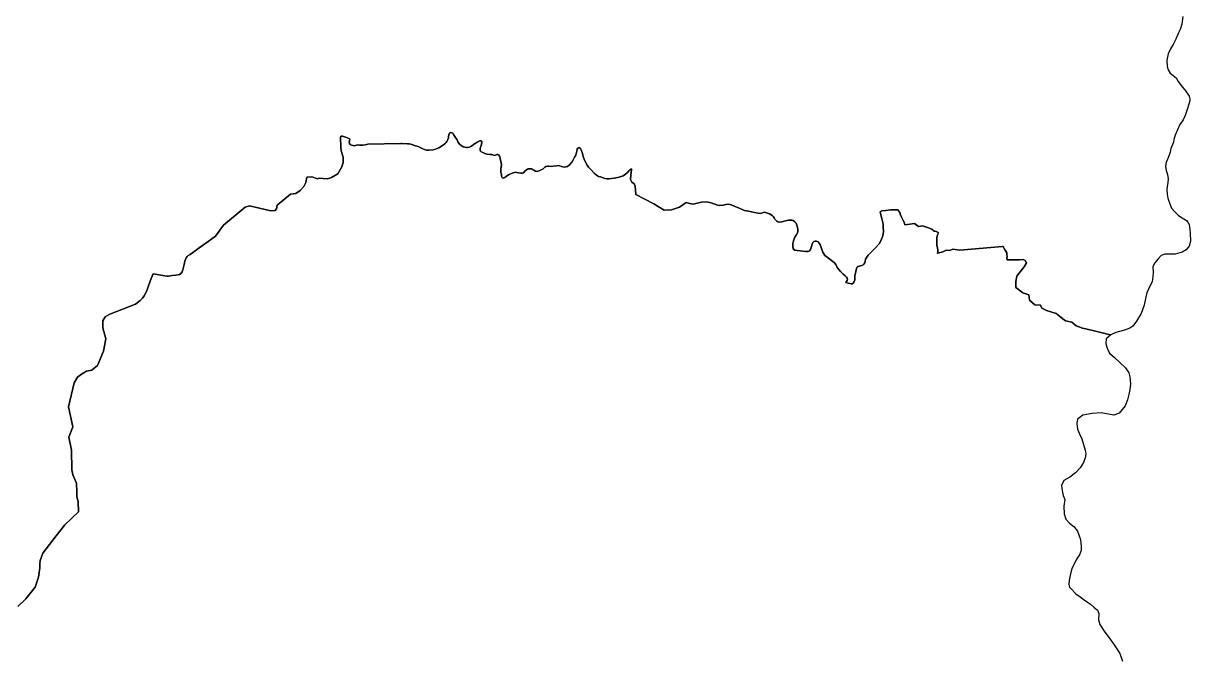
# Model space of a CAD drawing. Header units: metres. Extents: x 245125 to 394351, y 270578 to 4233311.
# Drawn here: x 302157 to 306919, y 4170963 to 4173546 of the extents above; entities that cross this region are included whole.
import ezdxf
from ezdxf.lldxf.tags import DXFTag

# ---------------------------------------------------------------- set-up
doc = ezdxf.new("R2010")
doc.units = ezdxf.units.M
doc.layers.add('ASTOTA', color=7, linetype='Continuous')
tags = doc.linetypes.add('HIDDEN', pattern=[0.375, 0.25, -0.125]).pattern_tags.tags
tags[6:7] = [DXFTag(74, 4), DXFTag(75, 0), DXFTag(340, '0'), DXFTag(46, 1.0), DXFTag(50, 0.0), DXFTag(44, 0.0), DXFTag(45, 0.0)]
tags[4:5] = [DXFTag(74, 4), DXFTag(75, 0), DXFTag(340, '0'), DXFTag(46, 1.0), DXFTag(50, 0.0), DXFTag(44, 0.0), DXFTag(45, 0.0)]

msp = doc.modelspace()

# ---------------------------------------------------------------- linework, layer by layer
at = {"layer": 'ASTOTA', "color": 253, "linetype": 'HIDDEN', "ltscale": 300}
for points in [[(306886.8, 4173573.8), (306882.7, 4173543.6), (306876.4, 4173521.8), (306868.6, 4173504.9), (306858.8, 4173481.6), (306847.6, 4173460), (306837.2, 4173442.8), (306827.9, 4173421.6), (306821.4, 4173396), (306823.4, 4173370.9), (306826.8, 4173357.4), (306835.2, 4173343.6), (306860.1, 4173324.1), (306868.2, 4173309), (306886, 4173286.4), (306899.9, 4173270.3), (306907.6, 4173257.5), (306912.3, 4173248.7), (306915.1, 4173238.1), (306915.2, 4173231.3), (306911.2, 4173216.6), (306904.2, 4173195.4), (306896.8, 4173170.2), (306888.6, 4173153.4), (306874.7, 4173134.2), (306865.3, 4173112.1), (306855.6, 4173090.2), (306851, 4173072.9), (306849.5, 4173062.2), (306846.3, 4173054.9), (306837.5, 4173035.2), (306834.9, 4173020.8), (306828.6, 4173002.1), (306818.8, 4172978.3), (306816.7, 4172963.4), (306819.5, 4172945.5), (306824.2, 4172930.4), (306826.9, 4172911.4), (306825.5, 4172897.5), (306822.9, 4172879.5), (306821.3, 4172869.3), (306822.6, 4172849.7), (306825.6, 4172832.7), (306833.6, 4172809.6), (306841.4, 4172792.5), (306853.8, 4172778.1), (306867.9, 4172763.7), (306878.2, 4172757.2), (306891.5, 4172748.5), (306902.2, 4172741.8), (306907.4, 4172735.1), (306912.3, 4172725.1), (306914.2, 4172715.1), (306916.2, 4172705.3), (306917.3, 4172688.5), (306919, 4172657.6), (306913.4, 4172636.8), (306900.1, 4172621.9), (306883.8, 4172613.1), (306855.6, 4172605), (306825.6, 4172605.3), (306813.9, 4172605), (306799, 4172599.4), (306786, 4172585.8), (306771.3, 4172568.6), (306765.2, 4172552.9), (306765.5, 4172530.5), (306764.5, 4172513.9), (306762.6, 4172492.5), (306749.9, 4172469.1), (306740.8, 4172446.3), (306734.6, 4172424.2), (306728.8, 4172396.2), (306716.7, 4172362.7), (306697.9, 4172331.5), (306683.2, 4172311.4), (306670.6, 4172302.3), (306649.4, 4172295.1), (306613.3, 4172284.7), (306593.8, 4172275), (306579.2, 4172278.5), (306535.9, 4172289), (306490.8, 4172300), (306478, 4172303.1), (306451.8, 4172312.4), (306434.5, 4172327.7), (306408.4, 4172332.4), (306385.5, 4172350.3), (306377.6, 4172357.3), (306374.2, 4172360.3), (306371, 4172363.1), (306348.8, 4172369.4), (306331.3, 4172374.3), (306311.7, 4172384.6), (306306.5, 4172396.3), (306282.9, 4172397.9), (306262.2, 4172417), (306258.9, 4172438.6), (306235, 4172447), (306205.9, 4172468.4), (306205.7, 4172493.4), (306210.3, 4172514.4), (306224.1, 4172533.1), (306239.5, 4172553.6), (306248.7, 4172569.2), (306244.6, 4172578.7), (306235.4, 4172582.3), (306221.3, 4172581), (306170.9, 4172581.5), (306169.6, 4172584), (306169.5, 4172588.7), (306170, 4172595.4), (306169.6, 4172603.3), (306168.5, 4172609.8), (306165.7, 4172616.4), (306160.3, 4172625.5), (306153.6, 4172636.1), (306151.4, 4172635.9), (305977.9, 4172620.6), (305948.3, 4172625.6), (305936.1, 4172619.5), (305921.4, 4172621.6), (305907.6, 4172614.7), (305887.8, 4172608.2), (305886.8, 4172607.9), (305888.3, 4172613.8), (305888, 4172620.6), (305886.1, 4172630.3), (305883.9, 4172640), (305883.1, 4172647.2), (305883, 4172653), (305883, 4172663.4), (305883.3, 4172671), (305885, 4172678.5), (305886.5, 4172683.9), (305890.2, 4172691.7), (305888.6, 4172692.6), (305881.2, 4172696.9), (305873.1, 4172698.9), (305863.1, 4172707.1), (305845.7, 4172714.1), (305824.8, 4172720.2), (305809.4, 4172718.2), (305792.1, 4172729.8), (305774.1, 4172726.9), (305753.5, 4172725), (305750, 4172735), (305745, 4172745), (305739, 4172755), (305735, 4172765), (305733, 4172775), (305725, 4172785), (305695, 4172785), (305675, 4172783.5), (305659.2, 4172781.8), (305653.8, 4172778.3), (305651.8, 4172777), (305655.3, 4172765.7), (305659.4, 4172750.7), (305663.9, 4172734.5), (305665.1, 4172726), (305665.1, 4172712.8), (305665.6, 4172698.5), (305664.8, 4172686.1), (305662, 4172675.2), (305653.6, 4172656.1), (305648.9, 4172647.2), (305633.6, 4172630.6), (305621.5, 4172618.2), (305611.7, 4172608.7), (305603.3, 4172600.3), (305597.6, 4172593), (305592.9, 4172584.5), (305590.9, 4172575.7), (305589.5, 4172569.5), (305586.3, 4172564.5), (305582.6, 4172561.4), (305578, 4172558.8), (305571.9, 4172557.1), (305566.8, 4172556.3), (305562.4, 4172555), (305558.3, 4172552.1), (305555.6, 4172546), (305553.3, 4172534.5), (305549.8, 4172516), (305549.4, 4172506.3), (305548.5, 4172499), (305546.2, 4172493), (305542.1, 4172486.7), (305538.4, 4172483.5), (305534.5, 4172483.2), (305521.6, 4172486.8), (305512.7, 4172489.3), (305517.3, 4172497.6), (305518.7, 4172502.6), (305518.1, 4172506.8), (305515.5, 4172511), (305510.1, 4172515.9), (305499.9, 4172524.3), (305490, 4172534), (305482.5, 4172543.2), (305476.2, 4172552.6), (305471.2, 4172563.2), (305466.7, 4172569.4), (305459.2, 4172574.9), (305435.9, 4172592.1), (305426.5, 4172599.8), (305422.2, 4172605.7), (305418.4, 4172613.5), (305414.2, 4172624.1), (305407.3, 4172643.7), (305403.5, 4172649.6), (305399.3, 4172654.5), (305393.3, 4172657.3), (305387.4, 4172657.7), (305382, 4172656.2), (305377.9, 4172652), (305375.5, 4172645), (305373, 4172635.8), (305368.4, 4172624.3), (305364.8, 4172618.7), (305358.9, 4172615.8), (305349.1, 4172615.3), (305313.9, 4172619.2), (305304.5, 4172621.1), (305300.8, 4172623.8), (305297.8, 4172627.8), (305296.2, 4172634.1), (305295.7, 4172641.5), (305296.4, 4172648.1), (305298.7, 4172659.1), (305303.1, 4172671.9), (305310.2, 4172682.3), (305316.1, 4172695.1), (305317.3, 4172700.6), (305316.6, 4172706.6), (305313.3, 4172719.6), (305309.2, 4172730.8), (305304.1, 4172736.5), (305297.6, 4172741.6), (305292.1, 4172743.4), (305284.1, 4172743.9), (305278.7, 4172743.4), (305271.4, 4172741.9), (305251.4, 4172736.8), (305242.7, 4172735.7), (305235.2, 4172737.1), (305230.6, 4172739.9), (305227, 4172743.5), (305223.4, 4172747.7), (305220.1, 4172752.7), (305216.8, 4172757.5), (305212.9, 4172761.6), (305207.5, 4172765.7), (305200.4, 4172769.4), (305185.3, 4172774.8), (305179.1, 4172776.6), (305165.9, 4172771.3), (305154.7, 4172772.2), (305140, 4172774.8), (305115, 4172780), (305099.5, 4172783.5), (305068.4, 4172795.9), (305057.2, 4172800), (305044.4, 4172806.1), (305033.7, 4172808.7), (305023.5, 4172807.9), (305011.8, 4172804.4), (304997.7, 4172802.9), (304989.2, 4172805), (304963, 4172814.8), (304944.2, 4172818.4), (304924.3, 4172816.4), (304900.7, 4172812), (304890.3, 4172808.1), (304875.5, 4172811.9), (304860.8, 4172815.7), (304834.3, 4172796.8), (304800.8, 4172785), (304772, 4172784.5), (304728.6, 4172809.5), (304656.3, 4172847.7), (304653.5, 4172882), (304648.4, 4172892), (304639, 4172898.2), (304634.5, 4172909.9), (304634.8, 4172927.4), (304638.4, 4172949.9), (304638.8, 4172952.3), (304635.1, 4172951.6), (304632, 4172949.1), (304627, 4172944.2), (304620, 4172937.2), (304613.6, 4172930.7), (304604.7, 4172924.4), (304587.4, 4172919.2), (304567, 4172914.4), (304546.1, 4172911.8), (304539.2, 4172912.1), (304529.4, 4172913.8), (304511.5, 4172919.6), (304502.9, 4172922.1), (304495.8, 4172926.4), (304486.3, 4172934.7), (304472.8, 4172949.5), (304463, 4172960.3), (304457.3, 4172968.3), (304452.3, 4172977.4), (304445.2, 4172992), (304442.5, 4172998.9), (304436.4, 4173019.4), (304432.7, 4173030.3), (304429.9, 4173036.2), (304426.5, 4173038.1), (304422.1, 4173038.1), (304418.9, 4173037), (304416.3, 4173032.5), (304414.7, 4173025.4), (304411.8, 4173014.1), (304409.1, 4173006.1), (304406.3, 4173001), (304399.9, 4172989.6), (304395.2, 4172980.3), (304385.2, 4172968.9), (304376.6, 4172962.3), (304371.5, 4172960.4), (304363.5, 4172960.1), (304358.4, 4172961.1), (304353.3, 4172962.3), (304346.3, 4172964.5), (304339.5, 4172965.9), (304332.9, 4172965.6), (304318.1, 4172963.6), (304308.6, 4172962.5), (304299.6, 4172963.8), (304294.9, 4172963.9), (304288.8, 4172962.1), (304284.5, 4172959.4), (304277.5, 4172953.2), (304262, 4172945.1), (304256.7, 4172942.8), (304251.7, 4172942.5), (304246.1, 4172944), (304239.7, 4172946.9), (304234.5, 4172950.3), (304230.8, 4172952.4), (304224.3, 4172953.5), (304217.3, 4172952.7), (304209.8, 4172949), (304203.4, 4172943.4), (304197, 4172937.2), (304193.6, 4172935.7), (304186.1, 4172935.7), (304177.4, 4172936.5), (304169.3, 4172938.2), (304164.6, 4172938.6), (304161.4, 4172938.4), (304156.8, 4172937), (304151.5, 4172934.8), (304139.1, 4172929.1), (304132.4, 4172925.3), (304127.2, 4172921.3), (304121.2, 4172917.2), (304117.7, 4172915.6), (304114.4, 4172915.4), (304111.6, 4172916.8), (304109.9, 4172919.1), (304108.3, 4172924.4), (304107.7, 4172931), (304105.7, 4172937.6), (304105.4, 4172952), (304107.7, 4172970.8), (304105.7, 4172983), (304102.9, 4172994.8), (304101.3, 4173002.8), (304100.1, 4173005.1), (304095.9, 4173009.5), (304093.6, 4173011.3), (304090.7, 4173012), (304088.2, 4173011.5), (304085.9, 4173010), (304081.9, 4173008), (304078.7, 4173007.6), (304068.7, 4173010.8), (304059.9, 4173011), (304049.8, 4173012.5), (304042.6, 4173014.5), (304031.9, 4173019.2), (304025.2, 4173022.4), (304022.6, 4173025.4), (304021.2, 4173028.9), (304020.7, 4173031.5), (304020.7, 4173035.9), (304022, 4173040.6), (304023.1, 4173043.8), (304026.5, 4173053.4), (304028.2, 4173060), (304028.1, 4173064), (304024.6, 4173066.8), (304019.8, 4173067.2), (304014, 4173064.9), (304008, 4173061.1), (304001, 4173056.2), (303994.3, 4173051.5), (303985.5, 4173045.6), (303977.3, 4173041.2), (303969.9, 4173039.5), (303964.7, 4173039.4), (303957.9, 4173040.8), (303951.5, 4173042.7), (303945.5, 4173046.1), (303937.9, 4173052.5), (303933.5, 4173057.9), (303929.9, 4173063.2), (303926.6, 4173070.8), (303923.1, 4173076.9), (303912.5, 4173093.6), (303909.2, 4173097.9), (303905.2, 4173100), (303900.1, 4173100.5), (303896.3, 4173098.9), (303894.2, 4173095.1), (303892.3, 4173086.6), (303891.1, 4173080), (303888.8, 4173072.9), (303884.7, 4173064.8), (303881, 4173059.2), (303876.2, 4173054.5), (303867.3, 4173047.8), (303852.8, 4173039), (303838.2, 4173032.5), (303828.7, 4173030.8), (303811.6, 4173029.5), (303800.6, 4173029.6), (303786.7, 4173034.2), (303773.4, 4173041.4), (303768.5, 4173043.4), (303757.4, 4173047), (303738.2, 4173053.5), (303731.3, 4173054.7), (303724.1, 4173055.4), (303701.1, 4173056.3), (303697.4, 4173056.2), (303562.3, 4173053.9), (303552.1, 4173051), (303542.8, 4173049.3), (303528.9, 4173049.3), (303519.1, 4173050.8), (303509.2, 4173047.1), (303496.3, 4173049), (303490.1, 4173052.3), (303487.6, 4173055.6), (303486.7, 4173059.1), (303488.5, 4173068.2), (303488.6, 4173073.3), (303487.6, 4173075.1), (303476, 4173080.3), (303459.8, 4173086.3), (303455.1, 4173086.5), (303450.7, 4173083.8), (303452.8, 4173039.7), (303453.8, 4173025.9), (303462, 4173000.3), (303461.8, 4172978.9), (303457.2, 4172961.7), (303440.5, 4172932.1), (303414.9, 4172917.6), (303397.5, 4172912.7), (303362.8, 4172915), (303356.9, 4172912.6), (303333.8, 4172920.7), (303313.6, 4172918.2), (303310.1, 4172897.4), (303301.7, 4172880.9), (303286.6, 4172864.2), (303268.3, 4172852.5), (303247.2, 4172850), (303193.1, 4172805.2), (303190.7, 4172790.3), (303184.6, 4172782.5), (303166.6, 4172781.9), (303079.8, 4172802.4), (303062.4, 4172797), (302974.4, 4172723), (302959.6, 4172702.8), (302956.8, 4172699.1), (302941.8, 4172678.7), (302910.7, 4172656.3), (302874.5, 4172630.2), (302847.8, 4172610.5), (302837.6, 4172603.9), (302830.4, 4172599.9), (302826.1, 4172595.7), (302822.2, 4172589.6), (302819.1, 4172582.5), (302816.5, 4172576.3), (302813.7, 4172562.5), (302808.3, 4172541.1), (302804.9, 4172532.3), (302800.5, 4172526), (302794.7, 4172521.6), (302779.2, 4172518.5), (302764.4, 4172517.9), (302756.2, 4172516.3), (302749.4, 4172514.3), (302743.1, 4172515.3), (302687, 4172525), (302678.5, 4172505), (302668, 4172475), (302661.5, 4172455), (302651, 4172435), (302643.5, 4172425), (302634.5, 4172415.5), (302615, 4172400.5), (302509.6, 4172359.5), (302491.5, 4172349.2), (302481.4, 4172332.2), (302481.8, 4172303.7), (302493.9, 4172259.1), (302484.3, 4172208.8), (302460, 4172151), (302436.4, 4172131.7), (302415, 4172127.7), (302394.7, 4172115.5), (302379, 4172103.4), (302364.2, 4172080.4), (302341.7, 4171981.4), (302359.1, 4171900.4), (302343.2, 4171858.5), (302353.5, 4171805), (302355.5, 4171725), (302360, 4171705), (302374.4, 4171670.5), (302375, 4171635), (302375.5, 4171615), (302380.5, 4171595.5), (302382.4, 4171553), (302327.1, 4171500.3), (302291.7, 4171455.3), (302237, 4171385), (302226.5, 4171355), (302225.1, 4171341.6), (302225, 4171325), (302219.4, 4171286.7), (302206.2, 4171245.8), (302167, 4171199.1), (302135, 4171167.5)], [(302135, 4171167.5), (302167, 4171199.1), (302206.2, 4171245.8), (302219.4, 4171286.7), (302225, 4171325), (302225.1, 4171341.6), (302226.5, 4171355), (302237, 4171385), (302291.7, 4171455.3), (302327.1, 4171500.3), (302382.4, 4171553), (302380.5, 4171595.5), (302375.5, 4171615), (302375, 4171635), (302374.4, 4171670.5), (302360, 4171705), (302355.5, 4171725), (302353.5, 4171805), (302343.2, 4171858.5), (302359.1, 4171900.4), (302341.7, 4171981.4), (302364.2, 4172080.4), (302379, 4172103.4), (302394.7, 4172115.5), (302415, 4172127.7), (302436.4, 4172131.7), (302460, 4172151), (302484.3, 4172208.8), (302493.9, 4172259.1), (302481.8, 4172303.7), (302481.4, 4172332.2), (302491.5, 4172349.2), (302509.6, 4172359.5), (302615, 4172400.5), (302634.5, 4172415.5), (302643.5, 4172425), (302651, 4172435), (302661.5, 4172455), (302668, 4172475), (302678.5, 4172505), (302687, 4172525), (302743.1, 4172515.3), (302749.4, 4172514.3), (302756.2, 4172516.3), (302764.4, 4172517.9), (302779.2, 4172518.5), (302794.7, 4172521.6), (302800.5, 4172526), (302804.9, 4172532.3), (302808.3, 4172541.1), (302813.7, 4172562.5), (302816.5, 4172576.3), (302819.1, 4172582.5), (302822.2, 4172589.6), (302826.1, 4172595.7), (302830.4, 4172599.9), (302837.6, 4172603.9), (302847.8, 4172610.5), (302874.5, 4172630.2), (302910.7, 4172656.3), (302941.8, 4172678.7), (302956.8, 4172699.1), (302959.6, 4172702.8), (302974.4, 4172723), (303062.4, 4172797), (303079.8, 4172802.4), (303166.6, 4172781.9), (303184.6, 4172782.5), (303190.7, 4172790.3), (303193.1, 4172805.2), (303247.2, 4172850), (303268.3, 4172852.5), (303286.6, 4172864.2), (303301.7, 4172880.9), (303310.1, 4172897.4), (303313.6, 4172918.2), (303333.8, 4172920.7), (303356.9, 4172912.6), (303362.8, 4172915), (303397.5, 4172912.7), (303414.9, 4172917.6), (303440.5, 4172932.1), (303457.2, 4172961.7), (303461.8, 4172978.9), (303462, 4173000.3), (303453.8, 4173025.9), (303452.8, 4173039.7), (303450.7, 4173083.8), (303455.1, 4173086.5), (303459.8, 4173086.3), (303476, 4173080.3), (303487.6, 4173075.1), (303488.6, 4173073.3), (303488.5, 4173068.2), (303486.7, 4173059.1), (303487.6, 4173055.6), (303490.1, 4173052.3), (303496.3, 4173049), (303509.2, 4173047.1), (303519.1, 4173050.8), (303528.9, 4173049.3), (303542.8, 4173049.3), (303552.1, 4173051), (303562.3, 4173053.9), (303697.4, 4173056.2), (303701.1, 4173056.3), (303724.1, 4173055.4), (303731.3, 4173054.7), (303738.2, 4173053.5), (303757.4, 4173047), (303768.5, 4173043.4), (303773.4, 4173041.4), (303786.7, 4173034.2), (303800.6, 4173029.6), (303811.6, 4173029.5), (303828.7, 4173030.8), (303838.2, 4173032.5), (303852.8, 4173039), (303867.3, 4173047.8), (303876.2, 4173054.5), (303881, 4173059.2), (303884.7, 4173064.8), (303888.8, 4173072.9), (303891.1, 4173080), (303892.3, 4173086.6), (303894.2, 4173095.1), (303896.3, 4173098.9), (303900.1, 4173100.5), (303905.2, 4173100), (303909.2, 4173097.9), (303912.5, 4173093.6), (303923.1, 4173076.9), (303926.6, 4173070.8), (303929.9, 4173063.2), (303933.5, 4173057.9), (303937.9, 4173052.5), (303945.5, 4173046.1), (303951.5, 4173042.7), (303957.9, 4173040.8), (303964.7, 4173039.4), (303969.9, 4173039.5), (303977.3, 4173041.2), (303985.5, 4173045.6), (303994.3, 4173051.5), (304001, 4173056.2), (304008, 4173061.1), (304014, 4173064.9), (304019.8, 4173067.2), (304024.6, 4173066.8), (304028.1, 4173064), (304028.2, 4173060), (304026.5, 4173053.4), (304023.1, 4173043.8), (304022, 4173040.6), (304020.7, 4173035.9), (304020.7, 4173031.5), (304021.2, 4173028.9), (304022.6, 4173025.4), (304025.2, 4173022.4), (304031.9, 4173019.2), (304042.6, 4173014.5), (304049.8, 4173012.5), (304059.9, 4173011), (304068.7, 4173010.8), (304078.7, 4173007.6), (304081.9, 4173008), (304085.9, 4173010), (304088.2, 4173011.5), (304090.7, 4173012), (304093.6, 4173011.3), (304095.9, 4173009.5), (304100.1, 4173005.1), (304101.3, 4173002.8), (304102.9, 4172994.8), (304105.7, 4172983), (304107.7, 4172970.8), (304105.4, 4172952), (304105.7, 4172937.6), (304107.7, 4172931), (304108.3, 4172924.4), (304109.9, 4172919.1), (304111.6, 4172916.8), (304114.4, 4172915.4), (304117.7, 4172915.6), (304121.2, 4172917.2), (304127.2, 4172921.3), (304132.4, 4172925.3), (304139.1, 4172929.1), (304151.5, 4172934.8), (304156.8, 4172937), (304161.4, 4172938.4), (304164.6, 4172938.6), (304169.3, 4172938.2), (304177.4, 4172936.5), (304186.1, 4172935.7), (304193.6, 4172935.7), (304197, 4172937.2), (304203.4, 4172943.4), (304209.8, 4172949), (304217.3, 4172952.7), (304224.3, 4172953.5), (304230.8, 4172952.4), (304234.5, 4172950.3), (304239.7, 4172946.9), (304246.1, 4172944), (304251.7, 4172942.5), (304256.7, 4172942.8), (304262, 4172945.1), (304277.5, 4172953.2), (304284.5, 4172959.4), (304288.8, 4172962.1), (304294.9, 4172963.9), (304299.6, 4172963.8), (304308.6, 4172962.5), (304318.1, 4172963.6), (304332.9, 4172965.6), (304339.5, 4172965.9), (304346.3, 4172964.5), (304353.3, 4172962.3), (304358.4, 4172961.1), (304363.5, 4172960.1), (304371.5, 4172960.4), (304376.6, 4172962.3), (304385.2, 4172968.9), (304395.2, 4172980.3), (304399.9, 4172989.6), (304406.3, 4173001), (304409.1, 4173006.1), (304411.8, 4173014.1), (304414.7, 4173025.4), (304416.3, 4173032.5), (304418.9, 4173037), (304422.1, 4173038.1), (304426.5, 4173038.1), (304429.9, 4173036.2), (304432.7, 4173030.3), (304436.4, 4173019.4), (304442.5, 4172998.9), (304445.2, 4172992), (304452.3, 4172977.4), (304457.3, 4172968.3), (304463, 4172960.3), (304472.8, 4172949.5), (304486.3, 4172934.7), (304495.8, 4172926.4), (304502.9, 4172922.1), (304511.5, 4172919.6), (304529.4, 4172913.8), (304539.2, 4172912.1), (304546.1, 4172911.8), (304567, 4172914.4), (304587.4, 4172919.2), (304604.7, 4172924.4), (304613.6, 4172930.7), (304620, 4172937.2), (304627, 4172944.2), (304632, 4172949.1), (304635.1, 4172951.6), (304638.8, 4172952.3), (304638.4, 4172949.9), (304634.8, 4172927.4), (304634.5, 4172909.9), (304639, 4172898.2), (304648.4, 4172892), (304653.5, 4172882), (304656.3, 4172847.7), (304728.6, 4172809.5), (304772, 4172784.5), (304800.8, 4172785), (304834.3, 4172796.8), (304860.8, 4172815.7), (304875.5, 4172811.9), (304890.3, 4172808.1), (304900.7, 4172812), (304924.3, 4172816.4), (304944.2, 4172818.4), (304963, 4172814.8), (304989.2, 4172805), (304997.7, 4172802.9), (305011.8, 4172804.4), (305023.5, 4172807.9), (305033.7, 4172808.7), (305044.4, 4172806.1), (305057.2, 4172800), (305068.4, 4172795.9), (305099.5, 4172783.5), (305115, 4172780), (305140, 4172774.8), (305154.7, 4172772.2), (305165.9, 4172771.3), (305179.1, 4172776.6), (305185.3, 4172774.8), (305200.4, 4172769.4), (305207.5, 4172765.7), (305212.9, 4172761.6), (305216.8, 4172757.5), (305220.1, 4172752.7), (305223.4, 4172747.7), (305227, 4172743.5), (305230.6, 4172739.9), (305235.2, 4172737.1), (305242.7, 4172735.7), (305251.4, 4172736.8), (305271.4, 4172741.9), (305278.7, 4172743.4), (305284.1, 4172743.9), (305292.1, 4172743.4), (305297.6, 4172741.6), (305304.1, 4172736.5), (305309.2, 4172730.8), (305313.3, 4172719.6), (305316.6, 4172706.6), (305317.3, 4172700.6), (305316.1, 4172695.1), (305310.2, 4172682.3), (305303.1, 4172671.9), (305298.7, 4172659.1), (305296.4, 4172648.1), (305295.7, 4172641.5), (305296.2, 4172634.1), (305297.8, 4172627.8), (305300.8, 4172623.8), (305304.5, 4172621.1), (305313.9, 4172619.2), (305349.1, 4172615.3), (305358.9, 4172615.8), (305364.8, 4172618.7), (305368.4, 4172624.3), (305373, 4172635.8), (305375.5, 4172645), (305377.9, 4172652), (305382, 4172656.2), (305387.4, 4172657.7), (305393.3, 4172657.3), (305399.3, 4172654.5), (305403.5, 4172649.6), (305407.3, 4172643.7), (305414.2, 4172624.1), (305418.4, 4172613.5), (305422.2, 4172605.7), (305426.5, 4172599.8), (305435.9, 4172592.1), (305459.2, 4172574.9), (305466.7, 4172569.4), (305471.2, 4172563.2), (305476.2, 4172552.6), (305482.5, 4172543.2), (305490, 4172534), (305499.9, 4172524.3), (305510.1, 4172515.9), (305515.5, 4172511), (305518.1, 4172506.8), (305518.7, 4172502.6), (305517.3, 4172497.6), (305512.7, 4172489.3), (305521.6, 4172486.8), (305534.5, 4172483.2), (305538.4, 4172483.5), (305542.1, 4172486.7), (305546.2, 4172493), (305548.5, 4172499), (305549.4, 4172506.3), (305549.8, 4172516), (305553.3, 4172534.5), (305555.6, 4172546), (305558.3, 4172552.1), (305562.4, 4172555), (305566.8, 4172556.3), (305571.9, 4172557.1), (305578, 4172558.8), (305582.6, 4172561.4), (305586.3, 4172564.5), (305589.5, 4172569.5), (305590.9, 4172575.7), (305592.9, 4172584.5), (305597.6, 4172593), (305603.3, 4172600.3), (305611.7, 4172608.7), (305621.5, 4172618.2), (305633.6, 4172630.6), (305648.9, 4172647.2), (305653.6, 4172656.1), (305662, 4172675.2), (305664.8, 4172686.1), (305665.6, 4172698.5), (305665.1, 4172712.8), (305665.1, 4172726), (305663.9, 4172734.5), (305659.4, 4172750.7), (305655.3, 4172765.7), (305651.8, 4172777), (305653.8, 4172778.3), (305659.2, 4172781.8), (305675, 4172783.5), (305695, 4172785), (305725, 4172785), (305733, 4172775), (305735, 4172765), (305739, 4172755), (305745, 4172745), (305750, 4172735), (305753.5, 4172725), (305774.1, 4172726.9), (305792.1, 4172729.8), (305809.4, 4172718.2), (305824.8, 4172720.2), (305845.7, 4172714.1), (305863.1, 4172707.1), (305873.1, 4172698.9), (305881.2, 4172696.9), (305888.6, 4172692.6), (305890.2, 4172691.7), (305886.5, 4172683.9), (305885, 4172678.5), (305883.3, 4172671), (305883, 4172663.4), (305883, 4172653), (305883.1, 4172647.2), (305883.9, 4172640), (305886.1, 4172630.3), (305888, 4172620.6), (305888.3, 4172613.8), (305886.8, 4172607.9), (305887.8, 4172608.2), (305907.6, 4172614.7), (305921.4, 4172621.6), (305936.1, 4172619.5), (305948.3, 4172625.6), (305977.9, 4172620.6), (306151.4, 4172635.9), (306153.6, 4172636.1), (306160.3, 4172625.5), (306165.7, 4172616.4), (306168.5, 4172609.8), (306169.6, 4172603.3), (306170, 4172595.4), (306169.5, 4172588.7), (306169.6, 4172584), (306170.9, 4172581.5), (306221.3, 4172581), (306235.4, 4172582.3), (306244.6, 4172578.7), (306248.7, 4172569.2), (306239.5, 4172553.6), (306224.1, 4172533.1), (306210.3, 4172514.4), (306205.7, 4172493.4), (306205.9, 4172468.4), (306235, 4172447), (306258.9, 4172438.6), (306262.2, 4172417), (306282.9, 4172397.9), (306306.5, 4172396.3), (306311.7, 4172384.6), (306331.3, 4172374.3), (306348.8, 4172369.4), (306371, 4172363.1), (306374.2, 4172360.3), (306377.6, 4172357.3), (306385.5, 4172350.3), (306408.4, 4172332.4), (306434.5, 4172327.7), (306451.8, 4172312.4), (306478, 4172303.1), (306490.8, 4172300), (306535.9, 4172289), (306579.2, 4172278.5), (306593.8, 4172275), (306574.3, 4172259), (306572.7, 4172240.8), (306577.9, 4172220.7), (306588.3, 4172200.2), (306608.5, 4172183.3), (306629.9, 4172162.8), (306653, 4172141), (306667, 4172120.5), (306671.2, 4172104.6), (306673.5, 4172076), (306670.9, 4172052.9), (306666.7, 4172032.1), (306661.5, 4172010.6), (306651.7, 4171986.2), (306627.6, 4171955.7), (306606.2, 4171948.5), (306553.8, 4171956.7), (306517.8, 4171954.4), (306479.1, 4171948.5), (306457, 4171931.3), (306454.7, 4171913.7), (306457.9, 4171891), (306465.4, 4171872.1), (306474.5, 4171851.3), (306489.1, 4171805.2), (306491.7, 4171788.6), (306488.8, 4171774.3), (306481.3, 4171755.1), (306468.3, 4171733), (306449.1, 4171712.2), (306425.7, 4171694.3), (306402.3, 4171681.9), (306391.6, 4171661.4), (306394.5, 4171641), (306399.4, 4171620.2), (306405.6, 4171603.2), (306401.7, 4171575.9), (306402.7, 4171544.7), (306409.8, 4171523.6), (306424.4, 4171507.3), (306443, 4171493), (306457, 4171474.2), (306463.5, 4171459.9), (306470.3, 4171440), (306472.2, 4171412.4), (306472.9, 4171396.1), (306465.7, 4171378.6), (306454, 4171360.7), (306433.9, 4171320.4), (306429, 4171300.2), (306423.5, 4171274.2), (306422.2, 4171257), (306424.4, 4171245.6), (306430, 4171241.1), (306450.4, 4171218.6), (306468.3, 4171206.3), (306484.9, 4171194.2), (306497.6, 4171185.5), (306510.3, 4171176.4), (306523.6, 4171165), (306538.9, 4171152.9), (306544.7, 4171139.3), (306542.5, 4171113.3), (306549, 4171093.5), (306569.4, 4171062.2), (306590.6, 4171033.3), (306609.8, 4171006.6), (306629.9, 4170975.1), (306641.3, 4170944.5)]]:
    msp.add_lwpolyline(points, dxfattribs=at)

doc.saveas('drawing.dxf')
